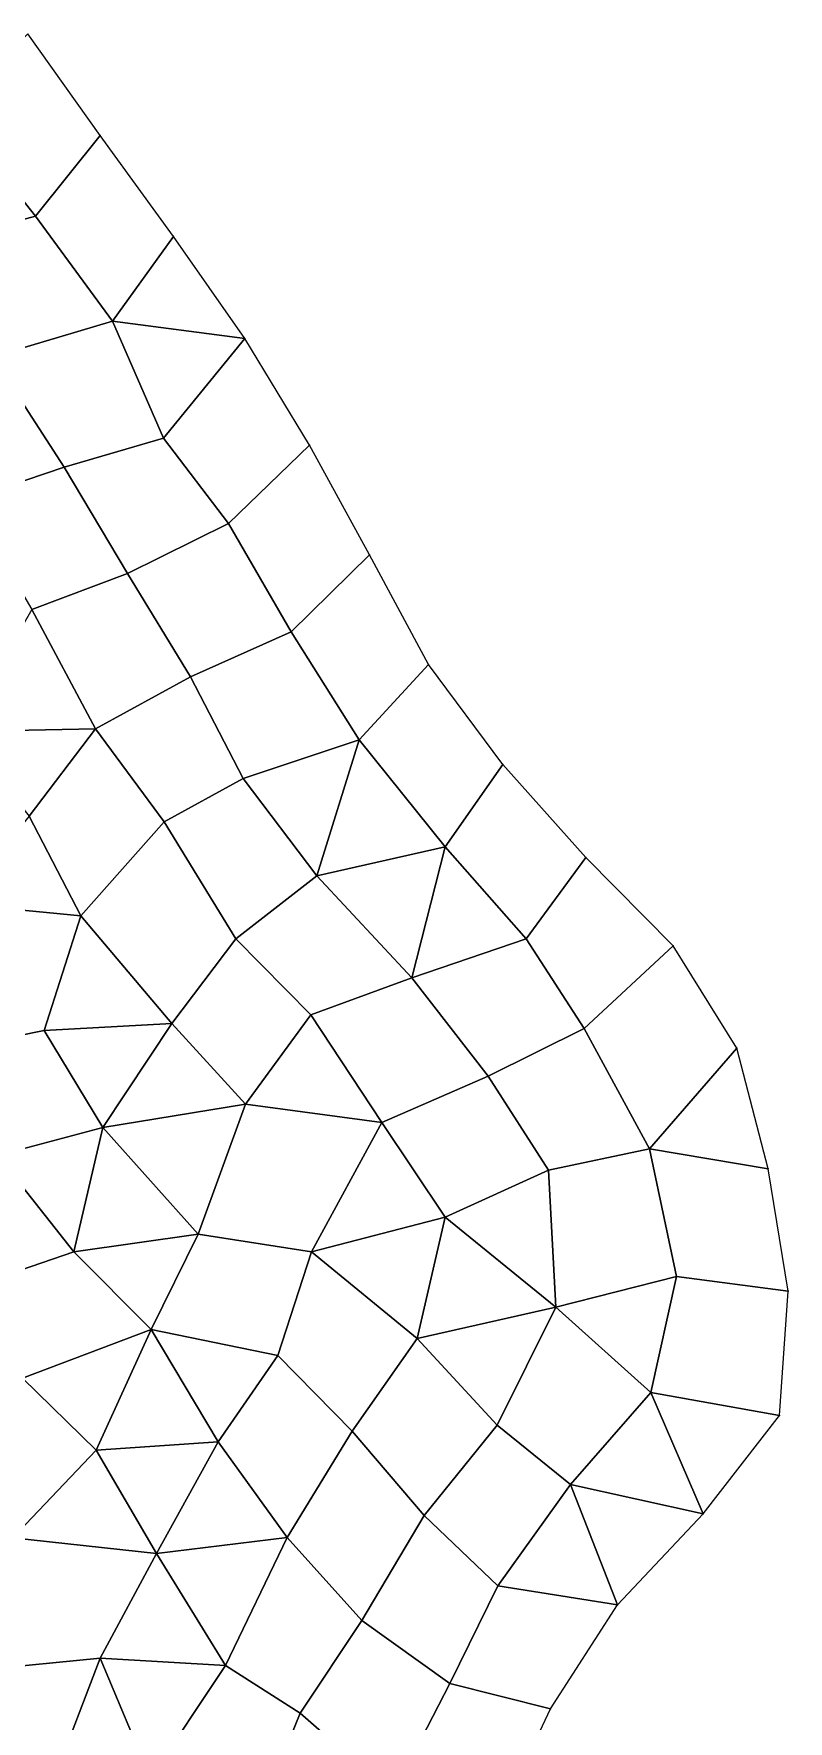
# Model space of a CAD drawing. Extents: x 727294 to 731543, y 8575035 to 8579824.
# Drawn here: x 730016.7 to 730137.5, y 8576225.1 to 8576495.6 of the extents above; entities that cross this region are included whole.
import ezdxf

# ---------------------------------------------------------------- set-up
doc = ezdxf.new("R2010")
doc.units = 0
for name, color, linetype in [('MESH_BOUND', 25, 'CONTINUOUS'), ('MESH_ELEMS', 250, 'CONTINUOUS'), ('MESH_NODES', 18, 'CONTINUOUS')]:
    doc.layers.add(name, color=color, linetype=linetype)

msp = doc.modelspace()

# ---------------------------------------------------------------- linework, layer by layer
at = {"layer": 'MESH_BOUND', "color": 25}
for points in [[(730027.27, 8576479.33, 38.17), (730015.7, 8576495.65, 38.17)], [(730039.04, 8576463.16, 38.17), (730027.27, 8576479.33, 38.17)], [(730050.49, 8576446.77, 38.17), (730039.04, 8576463.16, 38.17)], [(730060.85, 8576429.67, 38.17), (730050.49, 8576446.77, 38.17)], [(730070.41, 8576412.11, 38.17), (730060.85, 8576429.67, 38.17)], [(730079.88, 8576394.53, 38.17), (730070.41, 8576412.11, 38.17)], [(730091.78, 8576378.5, 38.17), (730079.88, 8576394.53, 38.17)], [(730105.08, 8576363.56, 38.17), (730091.78, 8576378.5, 38.17)], [(730119.07, 8576349.4, 38.17), (730105.08, 8576363.56, 38.17)], [(730129.29, 8576333.01, 38.17), (730119.07, 8576349.4, 38.17)], [(730134.28, 8576313.68, 38.17), (730129.29, 8576333.01, 38.17)], [(730137.5, 8576294.06, 38.17), (730134.28, 8576313.68, 38.17)], [(730136.11, 8576274.11, 38.17), (730137.5, 8576294.06, 38.17)], [(730123.87, 8576258.34, 38.17), (730136.11, 8576274.11, 38.17)], [(730110.18, 8576243.78, 38.17), (730123.87, 8576258.34, 38.17)], [(730099.43, 8576227.11, 38.17), (730110.18, 8576243.78, 38.17)], [(730090.95, 8576209.01, 38.17), (730099.43, 8576227.11, 38.17)]]:
    msp.add_polyline3d(points, dxfattribs=at)
at = {"layer": 'MESH_ELEMS', "color": 179}
for points in [[(730003.67, 8576483.16, 38.17), (730016.96, 8576466.41, 38.17), (730027.27, 8576479.33, 38.17), (730015.7, 8576495.65, 38.17)], [(730003.67, 8576483.16, 38.17), (729984.58, 8576477.2, 35.63), (729996.58, 8576460.95, 36.37), (730016.96, 8576466.41, 38.17)], [(730016.96, 8576466.41, 38.17), (730029.27, 8576449.58, 38.17), (730039.04, 8576463.16, 38.17), (730027.27, 8576479.33, 38.17)], [(730010.04, 8576443.83, 37.94), (730029.27, 8576449.58, 38.17), (730016.96, 8576466.41, 38.17), (729996.58, 8576460.95, 36.37)], [(730050.49, 8576446.77, 38.17), (730039.04, 8576463.16, 38.17), (730029.27, 8576449.58, 38.17), (730050.49, 8576446.77, 38.17)], [(730029.27, 8576449.58, 38.17), (730010.04, 8576443.83, 37.94), (730021.55, 8576426.15, 38.17), (730037.44, 8576430.8, 38.17)], [(730037.44, 8576430.8, 38.17), (730050.49, 8576446.77, 38.17), (730029.27, 8576449.58, 38.17), (730037.44, 8576430.8, 38.17)], [(730060.85, 8576429.67, 38.17), (730050.49, 8576446.77, 38.17), (730037.44, 8576430.8, 38.17), (730047.87, 8576417.12, 38.17)], [(730006.05, 8576420.91, 35.42), (730021.55, 8576426.15, 38.17), (730010.04, 8576443.83, 37.94), (729995.29, 8576434.54, 35.49)], [(730031.68, 8576409.09, 38.17), (730047.87, 8576417.12, 38.17), (730037.44, 8576430.8, 38.17), (730021.55, 8576426.15, 38.17)], [(730047.87, 8576417.12, 38.17), (730057.87, 8576399.76, 38.17), (730070.41, 8576412.11, 38.17), (730060.85, 8576429.67, 38.17)], [(730016.37, 8576403.35, 36.15), (730031.68, 8576409.09, 38.17), (730021.55, 8576426.15, 38.17), (730006.05, 8576420.91, 35.42)], [(730047.87, 8576417.12, 38.17), (730031.68, 8576409.09, 38.17), (730041.75, 8576392.53, 38.17), (730057.87, 8576399.76, 38.17)], [(730057.87, 8576399.76, 38.17), (730068.76, 8576382.47, 38.17), (730079.88, 8576394.53, 38.17), (730070.41, 8576412.11, 38.17)], [(730026.54, 8576384.21, 38.17), (730041.75, 8576392.53, 38.17), (730031.68, 8576409.09, 38.17), (730016.37, 8576403.35, 36.15)], [(730005.1, 8576383.76, 35.31), (730026.54, 8576384.21, 38.17), (730016.37, 8576403.35, 36.15), (730005.1, 8576383.76, 35.31)], [(730050.18, 8576376.25, 38.17), (730068.76, 8576382.47, 38.17), (730057.87, 8576399.76, 38.17), (730041.75, 8576392.53, 38.17)], [(730068.76, 8576382.47, 38.17), (730082.54, 8576365.3, 38.17), (730091.78, 8576378.5, 38.17), (730079.88, 8576394.53, 38.17)], [(730037.54, 8576369.31, 38.17), (730050.18, 8576376.25, 38.17), (730041.75, 8576392.53, 38.17), (730026.54, 8576384.21, 38.17)], [(730015.95, 8576370.2, 35.4), (730026.54, 8576384.21, 38.17), (730005.1, 8576383.76, 35.31), (730015.95, 8576370.2, 35.4)], [(730015.95, 8576370.2, 35.4), (730024.2, 8576354.24, 38.03), (730037.54, 8576369.31, 38.17), (730026.54, 8576384.21, 38.17)], [(730062, 8576360.66, 38.17), (730068.76, 8576382.47, 38.17), (730050.18, 8576376.25, 38.17), (730062, 8576360.66, 38.17)], [(730068.76, 8576382.47, 38.17), (730062, 8576360.66, 38.17), (730082.54, 8576365.3, 38.17), (730068.76, 8576382.47, 38.17)], [(730082.54, 8576365.3, 38.17), (730095.53, 8576350.55, 38.17), (730105.08, 8576363.56, 38.17), (730091.78, 8576378.5, 38.17)], [(730049.01, 8576350.57, 38.17), (730062, 8576360.66, 38.17), (730050.18, 8576376.25, 38.17), (730037.54, 8576369.31, 38.17)], [(730015.95, 8576370.2, 35.4), (730004.34, 8576356.17, 35.31), (730024.2, 8576354.24, 38.03), (730015.95, 8576370.2, 35.4)], [(730024.2, 8576354.24, 38.03), (730038.75, 8576336.96, 38.17), (730049.01, 8576350.57, 38.17), (730037.54, 8576369.31, 38.17)], [(730082.54, 8576365.3, 38.17), (730062, 8576360.66, 38.17), (730077.24, 8576344.29, 38.17), (730082.54, 8576365.3, 38.17)], [(730082.54, 8576365.3, 38.17), (730077.24, 8576344.29, 38.17), (730095.53, 8576350.55, 38.17), (730082.54, 8576365.3, 38.17)], [(730095.53, 8576350.55, 38.17), (730104.81, 8576336.17, 38.17), (730119.07, 8576349.4, 38.17), (730105.08, 8576363.56, 38.17)], [(730061.06, 8576338.34, 38.17), (730077.24, 8576344.29, 38.17), (730062, 8576360.66, 38.17), (730049.01, 8576350.57, 38.17)], [(730018.33, 8576335.83, 36.75), (730024.2, 8576354.24, 38.03), (730004.34, 8576356.17, 35.31), (730004.28, 8576332.99, 35.23)], [(730024.2, 8576354.24, 38.03), (730018.33, 8576335.83, 36.75), (730038.75, 8576336.96, 38.17), (730024.2, 8576354.24, 38.03)], [(730038.75, 8576336.96, 38.17), (730050.57, 8576324.05, 38.17), (730061.06, 8576338.34, 38.17), (730049.01, 8576350.57, 38.17)], [(730089.43, 8576328.54, 38.17), (730104.81, 8576336.17, 38.17), (730095.53, 8576350.55, 38.17), (730077.24, 8576344.29, 38.17)], [(730129.29, 8576333.01, 38.17), (730119.07, 8576349.4, 38.17), (730104.81, 8576336.17, 38.17), (730115.28, 8576316.86, 38.17)], [(730077.24, 8576344.29, 38.17), (730061.06, 8576338.34, 38.17), (730072.4, 8576321.09, 38.17), (730089.43, 8576328.54, 38.17)], [(730061.06, 8576338.34, 38.17), (730050.57, 8576324.05, 38.17), (730072.4, 8576321.09, 38.17), (730061.06, 8576338.34, 38.17)], [(730010.87, 8576315.82, 35.23), (730027.71, 8576320.3, 38.08), (730018.33, 8576335.83, 36.75), (730004.28, 8576332.99, 35.23)], [(730038.75, 8576336.96, 38.17), (730018.33, 8576335.83, 36.75), (730027.71, 8576320.3, 38.08), (730038.75, 8576336.96, 38.17)], [(730038.75, 8576336.96, 38.17), (730027.71, 8576320.3, 38.08), (730050.57, 8576324.05, 38.17), (730038.75, 8576336.96, 38.17)], [(730104.81, 8576336.17, 38.17), (730089.43, 8576328.54, 38.17), (730099.09, 8576313.47, 38.17), (730115.28, 8576316.86, 38.17)], [(730129.29, 8576333.01, 38.17), (730115.28, 8576316.86, 38.17), (730134.28, 8576313.68, 38.17), (730129.29, 8576333.01, 38.17)], [(730082.54, 8576305.92, 38.17), (730099.09, 8576313.47, 38.17), (730089.43, 8576328.54, 38.17), (730072.4, 8576321.09, 38.17)], [(730050.57, 8576324.05, 38.17), (730027.71, 8576320.3, 38.08), (730042.99, 8576303.22, 38.17), (730050.57, 8576324.05, 38.17)], [(730061.12, 8576300.39, 38.17), (730072.4, 8576321.09, 38.17), (730050.57, 8576324.05, 38.17), (730042.99, 8576303.22, 38.17)], [(730072.4, 8576321.09, 38.17), (730061.12, 8576300.39, 38.17), (730082.54, 8576305.92, 38.17), (730072.4, 8576321.09, 38.17)], [(730027.71, 8576320.3, 38.08), (730010.87, 8576315.82, 35.23), (730023.07, 8576300.34, 35.8), (730027.71, 8576320.3, 38.08)], [(730027.71, 8576320.3, 38.08), (730023.07, 8576300.34, 35.8), (730042.99, 8576303.22, 38.17), (730027.71, 8576320.3, 38.08)], [(730010.87, 8576315.82, 35.23), (730006.12, 8576294.54, 35.16), (730023.07, 8576300.34, 35.8), (730010.87, 8576315.82, 35.23)], [(730119.61, 8576296.42, 38.17), (730115.28, 8576316.86, 38.17), (730099.09, 8576313.47, 38.17), (730100.26, 8576291.5, 38.17)], [(730119.61, 8576296.42, 38.17), (730137.5, 8576294.06, 38.17), (730134.28, 8576313.68, 38.17), (730115.28, 8576316.86, 38.17)], [(730100.26, 8576291.5, 38.17), (730099.09, 8576313.47, 38.17), (730082.54, 8576305.92, 38.17), (730100.26, 8576291.5, 38.17)], [(730078.08, 8576286.46, 38.17), (730082.54, 8576305.92, 38.17), (730061.12, 8576300.39, 38.17), (730078.08, 8576286.46, 38.17)], [(730078.08, 8576286.46, 38.17), (730100.26, 8576291.5, 38.17), (730082.54, 8576305.92, 38.17), (730078.08, 8576286.46, 38.17)], [(730042.99, 8576303.22, 38.17), (730023.07, 8576300.34, 35.8), (730035.46, 8576287.9, 38.17), (730042.99, 8576303.22, 38.17)], [(730042.99, 8576303.22, 38.17), (730035.46, 8576287.9, 38.17), (730055.75, 8576283.72, 38.17), (730061.12, 8576300.39, 38.17)], [(730014.87, 8576280.12, 35.55), (730035.46, 8576287.9, 38.17), (730023.07, 8576300.34, 35.8), (730006.12, 8576294.54, 35.16)], [(730078.08, 8576286.46, 38.17), (730061.12, 8576300.39, 38.17), (730055.75, 8576283.72, 38.17), (730067.68, 8576271.59, 38.17)], [(730119.61, 8576296.42, 38.17), (730100.26, 8576291.5, 38.17), (730115.5, 8576277.8, 38.17), (730119.61, 8576296.42, 38.17)], [(730136.11, 8576274.11, 38.17), (730137.5, 8576294.06, 38.17), (730119.61, 8576296.42, 38.17), (730115.5, 8576277.8, 38.17)], [(730090.9, 8576272.6, 38.17), (730100.26, 8576291.5, 38.17), (730078.08, 8576286.46, 38.17), (730090.9, 8576272.6, 38.17)], [(730115.5, 8576277.8, 38.17), (730100.26, 8576291.5, 38.17), (730090.9, 8576272.6, 38.17), (730102.64, 8576263.08, 38.17)], [(730026.66, 8576268.54, 38.17), (730035.46, 8576287.9, 38.17), (730014.87, 8576280.12, 35.55), (730026.66, 8576268.54, 38.17)], [(730035.46, 8576287.9, 38.17), (730026.66, 8576268.54, 38.17), (730046.21, 8576269.88, 38.17), (730035.46, 8576287.9, 38.17)], [(730035.46, 8576287.9, 38.17), (730046.21, 8576269.88, 38.17), (730055.75, 8576283.72, 38.17), (730035.46, 8576287.9, 38.17)], [(730067.68, 8576271.59, 38.17), (730079.2, 8576258.1, 38.17), (730090.9, 8576272.6, 38.17), (730078.08, 8576286.46, 38.17)], [(730067.68, 8576271.59, 38.17), (730055.75, 8576283.72, 38.17), (730046.21, 8576269.88, 38.17), (730057.26, 8576254.56, 38.17)], [(730026.66, 8576268.54, 38.17), (730014.87, 8576280.12, 35.55), (730004.27, 8576268.27, 35.14), (730013.32, 8576254.53, 36)], [(730115.5, 8576277.8, 38.17), (730102.64, 8576263.08, 38.17), (730123.87, 8576258.34, 38.17), (730115.5, 8576277.8, 38.17)], [(730123.87, 8576258.34, 38.17), (730136.11, 8576274.11, 38.17), (730115.5, 8576277.8, 38.17), (730123.87, 8576258.34, 38.17)], [(730079.2, 8576258.1, 38.17), (730090.98, 8576246.81, 38.17), (730102.64, 8576263.08, 38.17), (730090.9, 8576272.6, 38.17)], [(730036.33, 8576251.98, 38.17), (730046.21, 8576269.88, 38.17), (730026.66, 8576268.54, 38.17), (730036.33, 8576251.98, 38.17)], [(730036.33, 8576251.98, 38.17), (730057.26, 8576254.56, 38.17), (730046.21, 8576269.88, 38.17), (730036.33, 8576251.98, 38.17)], [(730057.26, 8576254.56, 38.17), (730069.21, 8576241.26, 38.17), (730079.2, 8576258.1, 38.17), (730067.68, 8576271.59, 38.17)], [(730013.32, 8576254.53, 36), (730036.33, 8576251.98, 38.17), (730026.66, 8576268.54, 38.17), (730013.32, 8576254.53, 36)], [(730110.18, 8576243.78, 38.17), (730102.64, 8576263.08, 38.17), (730090.98, 8576246.81, 38.17), (730110.18, 8576243.78, 38.17)], [(730110.18, 8576243.78, 38.17), (730123.87, 8576258.34, 38.17), (730102.64, 8576263.08, 38.17), (730110.18, 8576243.78, 38.17)], [(730090.98, 8576246.81, 38.17), (730079.2, 8576258.1, 38.17), (730069.21, 8576241.26, 38.17), (730083.31, 8576231.14, 38.17)], [(730027.29, 8576235.21, 38.17), (730036.33, 8576251.98, 38.17), (730013.32, 8576254.53, 36), (730008.81, 8576233.39, 37.24)], [(730047.38, 8576234.06, 38.17), (730057.26, 8576254.56, 38.17), (730036.33, 8576251.98, 38.17), (730047.38, 8576234.06, 38.17)], [(730047.38, 8576234.06, 38.17), (730059.34, 8576226.38, 38.17), (730069.21, 8576241.26, 38.17), (730057.26, 8576254.56, 38.17)], [(730047.38, 8576234.06, 38.17), (730036.33, 8576251.98, 38.17), (730027.29, 8576235.21, 38.17), (730047.38, 8576234.06, 38.17)], [(730099.43, 8576227.11, 38.17), (730110.18, 8576243.78, 38.17), (730090.98, 8576246.81, 38.17), (730083.31, 8576231.14, 38.17)], [(730059.34, 8576226.38, 38.17), (730074.18, 8576213.4, 38.17), (730083.31, 8576231.14, 38.17), (730069.21, 8576241.26, 38.17)], [(730008.81, 8576233.39, 37.24), (730019.89, 8576215.77, 38.17), (730027.29, 8576235.21, 38.17), (730008.81, 8576233.39, 37.24)], [(730035.37, 8576215.96, 38.17), (730027.29, 8576235.21, 38.17), (730019.89, 8576215.77, 38.17), (730035.37, 8576215.96, 38.17)], [(730035.37, 8576215.96, 38.17), (730047.38, 8576234.06, 38.17), (730027.29, 8576235.21, 38.17), (730035.37, 8576215.96, 38.17)], [(729999.78, 8576217.43, 35.86), (730019.89, 8576215.77, 38.17), (730008.81, 8576233.39, 37.24), (729999.78, 8576217.43, 35.86)], [(730035.37, 8576215.96, 38.17), (730051.83, 8576207.98, 38.17), (730059.34, 8576226.38, 38.17), (730047.38, 8576234.06, 38.17)], [(730090.95, 8576209.01, 38.17), (730099.43, 8576227.11, 38.17), (730083.31, 8576231.14, 38.17), (730074.18, 8576213.4, 38.17)], [(730051.83, 8576207.98, 38.17), (730063.92, 8576193.29, 38.17), (730074.18, 8576213.4, 38.17), (730059.34, 8576226.38, 38.17)]]:
    msp.add_3dface(points, dxfattribs=at)
at = {"layer": 'MESH_NODES', "color": 18}
for p in [(730027.27, 8576479.33, 38.17), (730016.96, 8576466.41, 38.17), (730039.04, 8576463.16, 38.17), (730029.27, 8576449.58, 38.17), (730050.49, 8576446.77, 38.17), (730037.44, 8576430.8, 38.17), (730060.85, 8576429.67, 38.17), (730021.55, 8576426.15, 38.17), (730047.87, 8576417.12, 38.17), (730070.41, 8576412.11, 38.17), (730031.68, 8576409.09, 38.17), (730057.87, 8576399.76, 38.17), (730079.88, 8576394.53, 38.17), (730041.75, 8576392.53, 38.17), (730026.54, 8576384.21, 38.17), (730068.76, 8576382.47, 38.17), (730091.78, 8576378.5, 38.17), (730050.18, 8576376.25, 38.17), (730037.54, 8576369.31, 38.17), (730082.54, 8576365.3, 38.17), (730105.08, 8576363.56, 38.17), (730062, 8576360.66, 38.17), (730024.2, 8576354.24, 38.03), (730049.01, 8576350.57, 38.17), (730095.53, 8576350.55, 38.17), (730119.07, 8576349.4, 38.17), (730077.24, 8576344.29, 38.17), (730061.06, 8576338.34, 38.17), (730018.33, 8576335.83, 36.75), (730038.75, 8576336.96, 38.17), (730104.81, 8576336.17, 38.17), (730129.29, 8576333.01, 38.17), (730089.43, 8576328.54, 38.17), (730050.57, 8576324.05, 38.17), (730072.4, 8576321.09, 38.17), (730027.71, 8576320.3, 38.08), (730115.28, 8576316.86, 38.17), (730099.09, 8576313.47, 38.17), (730134.28, 8576313.68, 38.17), (730082.54, 8576305.92, 38.17), (730042.99, 8576303.22, 38.17), (730023.07, 8576300.34, 35.8), (730061.12, 8576300.39, 38.17), (730119.61, 8576296.42, 38.17), (730137.5, 8576294.06, 38.17), (730100.26, 8576291.5, 38.17), (730035.46, 8576287.9, 38.17), (730078.08, 8576286.46, 38.17), (730055.75, 8576283.72, 38.17), (730115.5, 8576277.8, 38.17), (730090.9, 8576272.6, 38.17), (730136.11, 8576274.11, 38.17), (730046.21, 8576269.88, 38.17), (730067.68, 8576271.59, 38.17), (730026.66, 8576268.54, 38.17), (730102.64, 8576263.08, 38.17), (730079.2, 8576258.1, 38.17), (730123.87, 8576258.34, 38.17), (730057.26, 8576254.56, 38.17), (730036.33, 8576251.98, 38.17), (730090.98, 8576246.81, 38.17), (730110.18, 8576243.78, 38.17), (730069.21, 8576241.26, 38.17), (730027.29, 8576235.21, 38.17), (730047.38, 8576234.06, 38.17), (730083.31, 8576231.14, 38.17), (730059.34, 8576226.38, 38.17), (730099.43, 8576227.11, 38.17)]:
    msp.add_point(p, dxfattribs=at)

doc.saveas('drawing.dxf')
